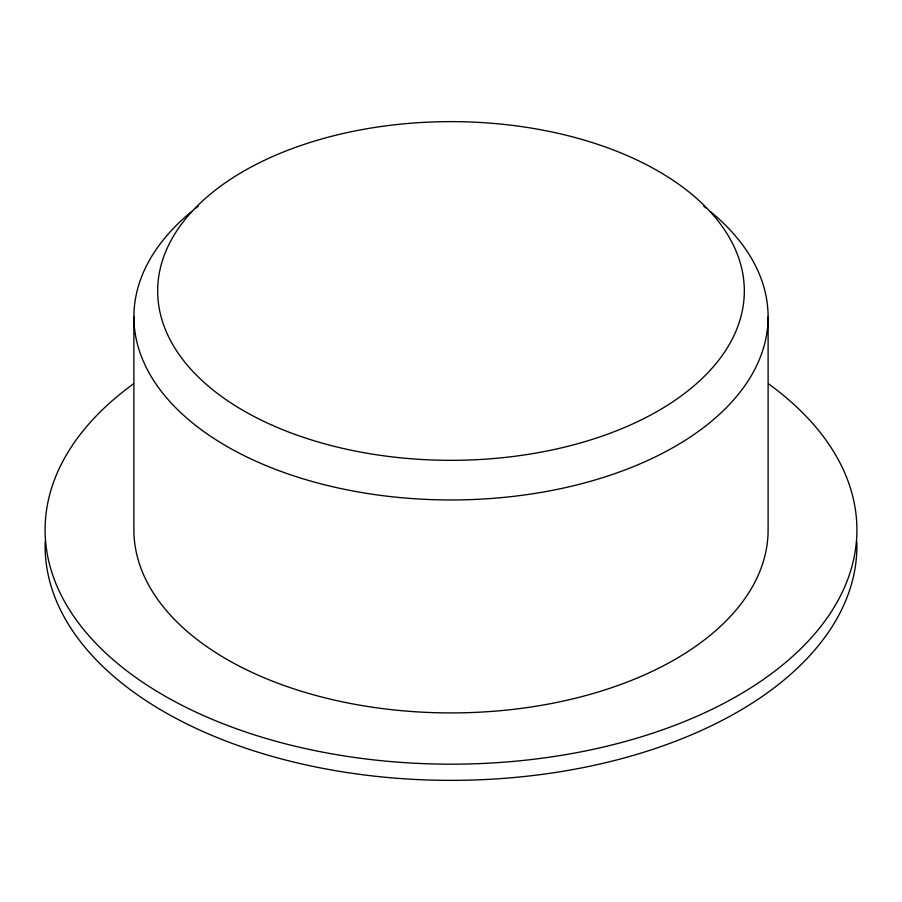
<?xml version="1.0" encoding="UTF-8"?>
<svg xmlns="http://www.w3.org/2000/svg" width="902" height="902" viewBox="0 0 902 902"><rect width="100%" height="100%" fill="white"/><g stroke="black" fill="none" stroke-linecap="round" stroke-linejoin="round"><path stroke-width="1.35" d="M768.109 316.873L768.109 529.835A317.109 183.083 0 0 1 451 712.918A317.109 183.083 0 0 1 133.891 529.835L133.891 316.873M768.673 383.959A405.9 234.34 0 0 1 726.956 701.688A405.9 234.34 0 0 1 175.044 701.688A405.9 234.34 0 0 1 133.327 383.959M856.832 541.843A405.9 234.34 0 0 1 451 780.365A405.9 234.34 0 0 1 45.168 541.843M710.393 211.564A317.109 183.083 0 0 1 661.967 453.559A317.109 183.083 0 0 1 240.033 453.559A317.109 183.083 0 0 1 191.607 211.564M196.016 208.035A317.109 183.083 0 0 1 198.282 206.287M703.718 206.287A317.109 183.083 0 0 1 705.984 208.035M272.438 425.338A293.33 169.35 0 0 0 741.816 313.084A293.33 169.35 0 0 0 338.746 134.522A293.33 169.35 0 0 0 272.438 425.338"/></g></svg>
